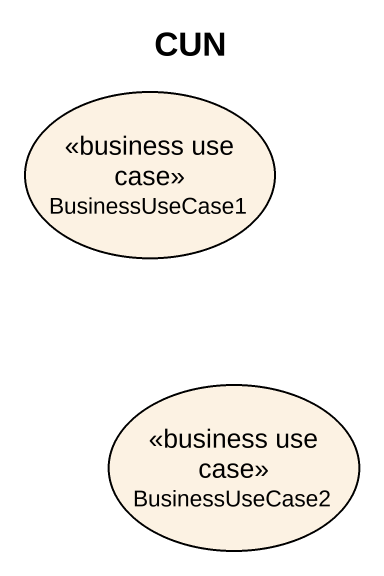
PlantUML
@startuml
title CUN
usecase BusinessUseCase1 <<business use case>>
usecase BusinessUseCase2 <<business use case>>
@enduml
